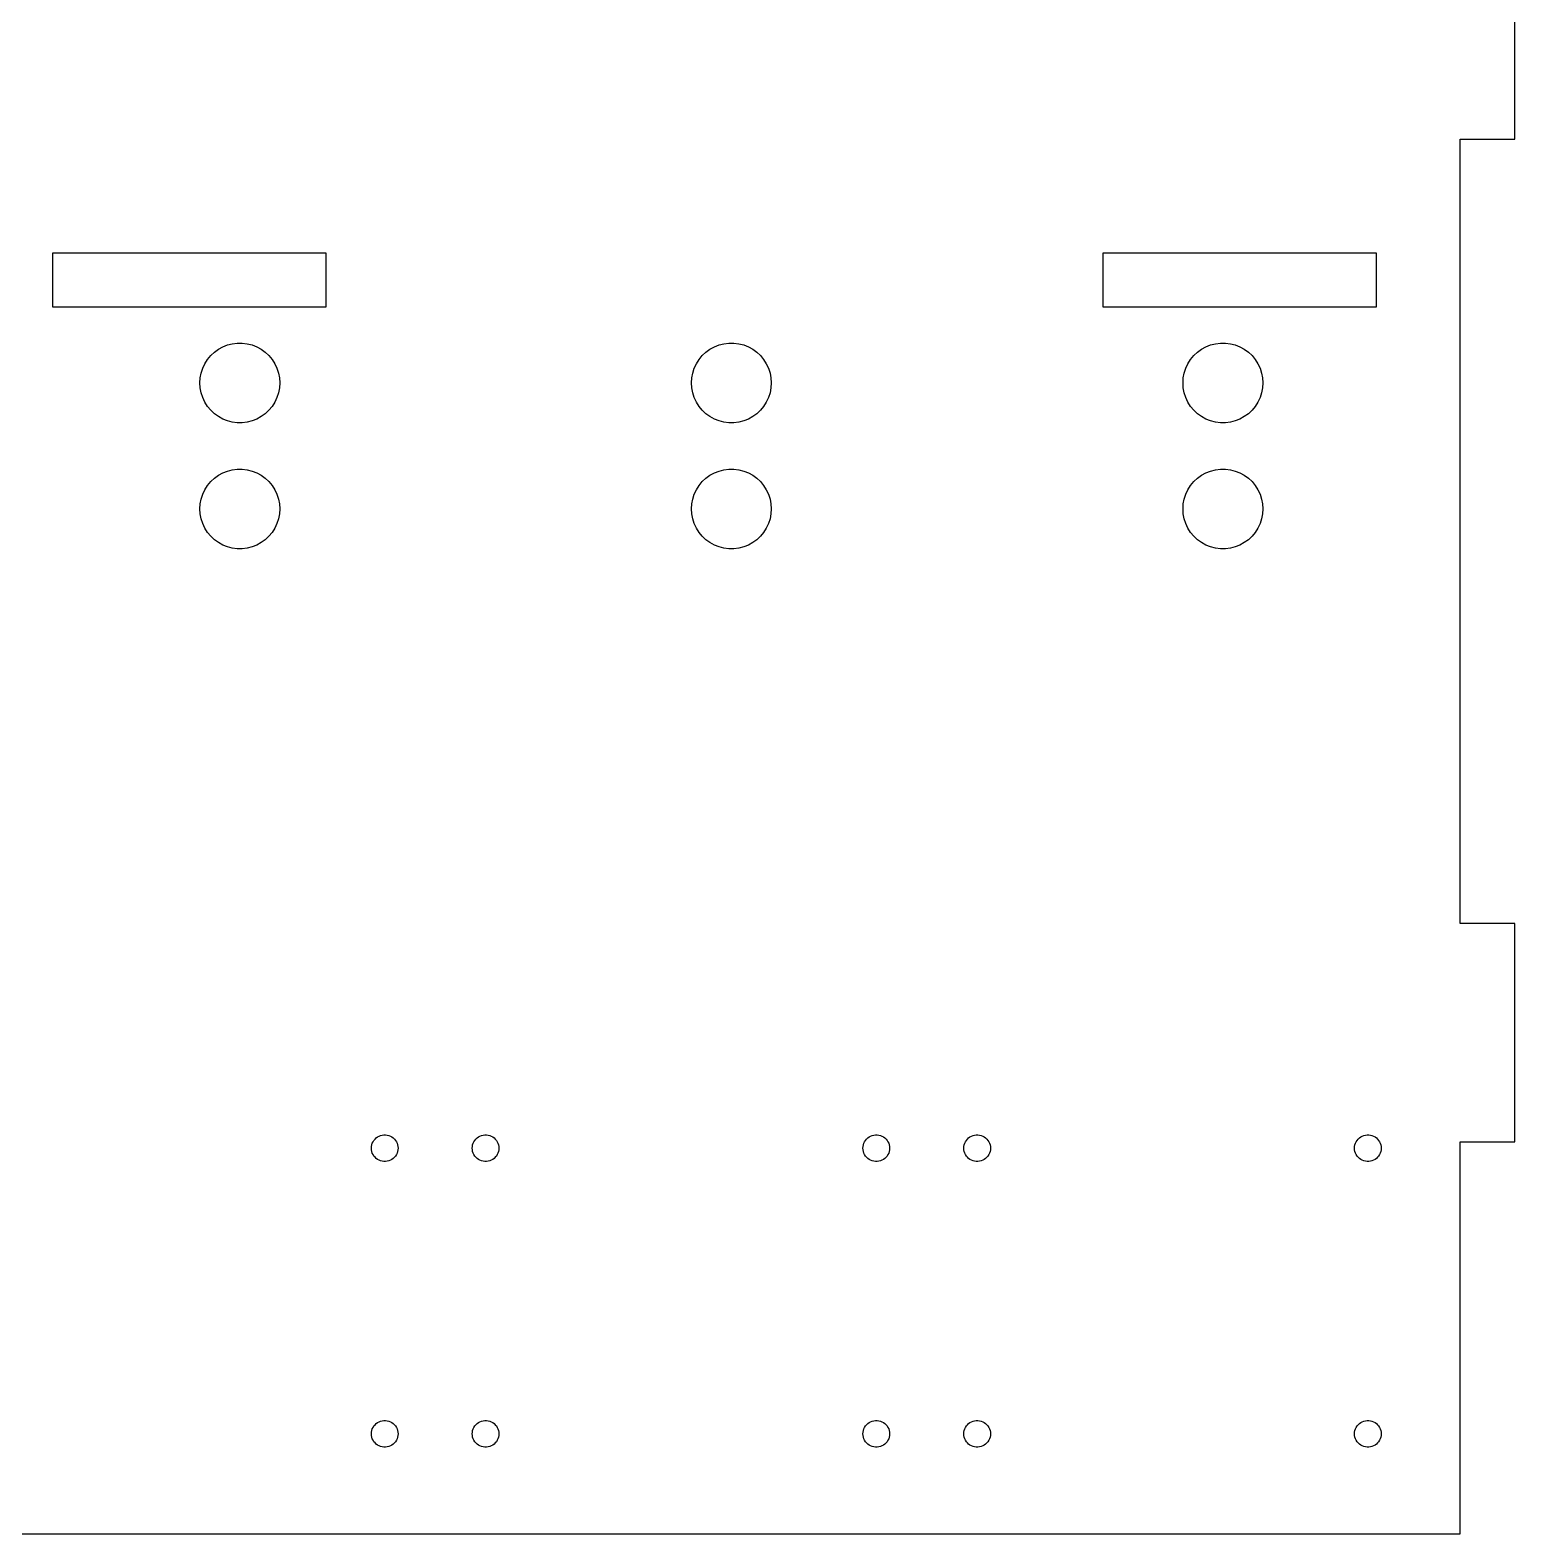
# Model space of a CAD drawing. Header units: metres. Extents: x -158 to 158, y -149 to 209.
# Drawn here: x -19 to 157.8, y -149.2 to 29.8 of the extents above; entities that cross this region are included whole.
import ezdxf

# ---------------------------------------------------------------- set-up
doc = ezdxf.new("R2010")
doc.units = ezdxf.units.M

msp = doc.modelspace()

# ---------------------------------------------------------------- linework, layer by layer
for p, q in [((157.75, 16.75), (157.75, 42.75)), ((151.25, -76.5833), (151.25, 16.75)), ((151.25, 16.75), (157.75, 16.75)), ((-16.25, -3.25), (-16.25, 3.25)), ((-16.25, 3.25), (16.25, 3.25)), ((16.25, 3.25), (16.25, -3.25)), ((108.75, -3.25), (108.75, 3.25)), ((108.75, 3.25), (141.25, 3.25)), ((141.25, 3.25), (141.25, -3.25)), ((16.25, -3.25), (-16.25, -3.25)), ((141.25, -3.25), (108.75, -3.25)), ((2.53738, -8.9984), (2.97223, -8.59006)), ((2.97223, -8.59006), (3.45482, -8.23944)), ((3.45482, -8.23944), (3.97754, -7.95206)), ((3.97754, -7.95206), (4.53217, -7.73247)), ((4.53217, -7.73247), (5.10992, -7.58412)), ((5.10992, -7.58412), (5.70174, -7.50937)), ((5.70174, -7.50937), (6.29825, -7.50937)), ((6.29825, -7.50937), (6.89006, -7.58412)), ((6.89006, -7.58412), (7.46782, -7.73247)), ((7.46782, -7.73247), (8.02245, -7.95206)), ((8.02245, -7.95206), (8.54517, -8.23944)), ((8.54517, -8.23944), (9.02776, -8.59006)), ((9.02776, -8.59006), (9.4626, -8.9984)), ((61.0374, -8.9984), (61.4722, -8.59006)), ((61.4722, -8.59006), (61.9548, -8.23944)), ((61.9548, -8.23944), (62.4775, -7.95206)), ((62.4775, -7.95206), (63.0322, -7.73247)), ((63.0322, -7.73247), (63.6099, -7.58412)), ((63.6099, -7.58412), (64.2017, -7.50937)), ((64.2017, -7.50937), (64.7982, -7.50937)), ((64.7982, -7.50937), (65.3901, -7.58412)), ((65.3901, -7.58412), (65.9678, -7.73247)), ((65.9678, -7.73247), (66.5224, -7.95206)), ((66.5224, -7.95206), (67.0452, -8.23944)), ((67.0452, -8.23944), (67.5278, -8.59006)), ((67.5278, -8.59006), (67.9626, -8.9984)), ((119.537, -8.9984), (119.972, -8.59006)), ((119.972, -8.59006), (120.455, -8.23944)), ((120.455, -8.23944), (120.978, -7.95206)), ((120.978, -7.95206), (121.532, -7.73247)), ((121.532, -7.73247), (122.11, -7.58412)), ((122.11, -7.58412), (122.702, -7.50937)), ((122.702, -7.50937), (123.298, -7.50937)), ((123.298, -7.50937), (123.89, -7.58412)), ((123.89, -7.58412), (124.468, -7.73247)), ((124.468, -7.73247), (125.022, -7.95206)), ((125.022, -7.95206), (125.545, -8.23944)), ((125.545, -8.23944), (126.028, -8.59006)), ((126.028, -8.59006), (126.463, -8.9984)), ((1.39922, -11.0687), (1.58356, -10.5014)), ((1.58356, -10.5014), (1.83754, -9.96167)), ((1.83754, -9.96167), (2.15717, -9.45801)), ((2.15717, -9.45801), (2.53738, -8.9984)), ((9.4626, -8.9984), (9.84282, -9.45801)), ((9.84282, -9.45801), (10.1624, -9.96167)), ((10.1624, -9.96167), (10.4164, -10.5014)), ((10.4164, -10.5014), (10.6008, -11.0687)), ((59.8992, -11.0687), (60.0836, -10.5014)), ((60.0836, -10.5014), (60.3375, -9.96167)), ((60.3375, -9.96167), (60.6572, -9.45801)), ((60.6572, -9.45801), (61.0374, -8.9984)), ((67.9626, -8.9984), (68.3428, -9.45801)), ((68.3428, -9.45801), (68.6625, -9.96167)), ((68.6625, -9.96167), (68.9164, -10.5014)), ((68.9164, -10.5014), (69.1008, -11.0687)), ((118.399, -11.0687), (118.584, -10.5014)), ((118.584, -10.5014), (118.838, -9.96167)), ((118.838, -9.96167), (119.157, -9.45801)), ((119.157, -9.45801), (119.537, -8.9984)), ((126.463, -8.9984), (126.843, -9.45801)), ((126.843, -9.45801), (127.162, -9.96167)), ((127.162, -9.96167), (127.416, -10.5014)), ((127.416, -10.5014), (127.601, -11.0687)), ((1.25, -12.25), (1.28745, -11.6547)), ((1.28745, -12.8453), (1.25, -12.25)), ((1.28745, -11.6547), (1.39922, -11.0687)), ((10.6008, -11.0687), (10.7125, -11.6547)), ((10.7125, -11.6547), (10.75, -12.25)), ((10.75, -12.25), (10.7125, -12.8453)), ((59.75, -12.25), (59.7874, -11.6547)), ((59.7874, -12.8453), (59.75, -12.25)), ((59.7874, -11.6547), (59.8992, -11.0687)), ((69.1008, -11.0687), (69.2125, -11.6547)), ((69.2125, -11.6547), (69.25, -12.25)), ((69.25, -12.25), (69.2125, -12.8453)), ((118.25, -12.25), (118.287, -11.6547)), ((118.287, -12.8453), (118.25, -12.25)), ((118.287, -11.6547), (118.399, -11.0687)), ((127.601, -11.0687), (127.713, -11.6547)), ((127.713, -11.6547), (127.75, -12.25)), ((127.75, -12.25), (127.713, -12.8453)), ((1.39922, -13.4313), (1.28745, -12.8453)), ((1.58356, -13.9986), (1.39922, -13.4313)), ((1.83754, -14.5383), (1.58356, -13.9986)), ((10.4164, -13.9986), (10.1624, -14.5383)), ((10.6008, -13.4313), (10.4164, -13.9986)), ((10.7125, -12.8453), (10.6008, -13.4313)), ((59.8992, -13.4313), (59.7874, -12.8453)), ((60.0836, -13.9986), (59.8992, -13.4313)), ((60.3375, -14.5383), (60.0836, -13.9986)), ((68.9164, -13.9986), (68.6625, -14.5383)), ((69.1008, -13.4313), (68.9164, -13.9986)), ((69.2125, -12.8453), (69.1008, -13.4313)), ((118.399, -13.4313), (118.287, -12.8453)), ((118.584, -13.9986), (118.399, -13.4313)), ((118.838, -14.5383), (118.584, -13.9986)), ((127.416, -13.9986), (127.162, -14.5383)), ((127.601, -13.4313), (127.416, -13.9986)), ((127.713, -12.8453), (127.601, -13.4313)), ((2.15717, -15.042), (1.83754, -14.5383)), ((2.53738, -15.5016), (2.15717, -15.042)), ((2.97223, -15.9099), (2.53738, -15.5016)), ((3.45482, -16.2605), (2.97223, -15.9099)), ((9.02776, -15.9099), (8.54517, -16.2605)), ((9.4626, -15.5016), (9.02776, -15.9099)), ((9.84282, -15.042), (9.4626, -15.5016)), ((10.1624, -14.5383), (9.84282, -15.042)), ((60.6572, -15.042), (60.3375, -14.5383)), ((61.0374, -15.5016), (60.6572, -15.042)), ((61.4722, -15.9099), (61.0374, -15.5016)), ((61.9548, -16.2605), (61.4722, -15.9099)), ((67.5278, -15.9099), (67.0452, -16.2605)), ((67.9626, -15.5016), (67.5278, -15.9099)), ((68.3428, -15.042), (67.9626, -15.5016)), ((68.6625, -14.5383), (68.3428, -15.042)), ((119.157, -15.042), (118.838, -14.5383)), ((119.537, -15.5016), (119.157, -15.042)), ((119.972, -15.9099), (119.537, -15.5016)), ((120.455, -16.2605), (119.972, -15.9099)), ((126.028, -15.9099), (125.545, -16.2605)), ((126.463, -15.5016), (126.028, -15.9099)), ((126.843, -15.042), (126.463, -15.5016)), ((127.162, -14.5383), (126.843, -15.042)), ((3.97754, -16.5479), (3.45482, -16.2605)), ((4.53217, -16.7675), (3.97754, -16.5479)), ((5.10992, -16.9159), (4.53217, -16.7675)), ((5.70174, -16.9906), (5.10992, -16.9159)), ((6.29825, -16.9906), (5.70174, -16.9906)), ((6.89006, -16.9159), (6.29825, -16.9906)), ((7.46782, -16.7675), (6.89006, -16.9159)), ((8.02245, -16.5479), (7.46782, -16.7675)), ((8.54517, -16.2605), (8.02245, -16.5479)), ((62.4775, -16.5479), (61.9548, -16.2605)), ((63.0322, -16.7675), (62.4775, -16.5479)), ((63.6099, -16.9159), (63.0322, -16.7675)), ((64.2017, -16.9906), (63.6099, -16.9159)), ((64.7982, -16.9906), (64.2017, -16.9906)), ((65.3901, -16.9159), (64.7982, -16.9906)), ((65.9678, -16.7675), (65.3901, -16.9159)), ((66.5224, -16.5479), (65.9678, -16.7675)), ((67.0452, -16.2605), (66.5224, -16.5479)), ((120.978, -16.5479), (120.455, -16.2605)), ((121.532, -16.7675), (120.978, -16.5479)), ((122.11, -16.9159), (121.532, -16.7675)), ((122.702, -16.9906), (122.11, -16.9159)), ((123.298, -16.9906), (122.702, -16.9906)), ((123.89, -16.9159), (123.298, -16.9906)), ((124.468, -16.7675), (123.89, -16.9159)), ((125.022, -16.5479), (124.468, -16.7675)), ((125.545, -16.2605), (125.022, -16.5479)), ((2.97223, -23.5901), (3.45482, -23.2394)), ((3.45482, -23.2394), (3.97754, -22.9521)), ((3.97754, -22.9521), (4.53217, -22.7325)), ((4.53217, -22.7325), (5.10992, -22.5841)), ((5.10992, -22.5841), (5.70174, -22.5094)), ((5.70174, -22.5094), (6.29825, -22.5094)), ((6.29825, -22.5094), (6.89006, -22.5841)), ((6.89006, -22.5841), (7.46782, -22.7325)), ((7.46782, -22.7325), (8.02245, -22.9521)), ((8.02245, -22.9521), (8.54517, -23.2394)), ((8.54517, -23.2394), (9.02776, -23.5901)), ((61.4722, -23.5901), (61.9548, -23.2394)), ((61.9548, -23.2394), (62.4775, -22.9521)), ((62.4775, -22.9521), (63.0322, -22.7325)), ((63.0322, -22.7325), (63.6099, -22.5841)), ((63.6099, -22.5841), (64.2017, -22.5094)), ((64.2017, -22.5094), (64.7982, -22.5094)), ((64.7982, -22.5094), (65.3901, -22.5841)), ((65.3901, -22.5841), (65.9678, -22.7325)), ((65.9678, -22.7325), (66.5224, -22.9521)), ((66.5224, -22.9521), (67.0452, -23.2394)), ((67.0452, -23.2394), (67.5278, -23.5901)), ((119.972, -23.5901), (120.455, -23.2394)), ((120.455, -23.2394), (120.978, -22.9521)), ((120.978, -22.9521), (121.532, -22.7325)), ((121.532, -22.7325), (122.11, -22.5841)), ((122.11, -22.5841), (122.702, -22.5094)), ((122.702, -22.5094), (123.298, -22.5094)), ((123.298, -22.5094), (123.89, -22.5841)), ((123.89, -22.5841), (124.468, -22.7325)), ((124.468, -22.7325), (125.022, -22.9521)), ((125.022, -22.9521), (125.545, -23.2394)), ((125.545, -23.2394), (126.028, -23.5901)), ((1.58356, -25.5014), (1.83754, -24.9617)), ((1.83754, -24.9617), (2.15717, -24.458)), ((2.15717, -24.458), (2.53738, -23.9984)), ((2.53738, -23.9984), (2.97223, -23.5901)), ((9.02776, -23.5901), (9.4626, -23.9984)), ((9.4626, -23.9984), (9.84282, -24.458)), ((9.84282, -24.458), (10.1624, -24.9617)), ((10.1624, -24.9617), (10.4164, -25.5014)), ((60.0836, -25.5014), (60.3375, -24.9617)), ((60.3375, -24.9617), (60.6572, -24.458)), ((60.6572, -24.458), (61.0374, -23.9984)), ((61.0374, -23.9984), (61.4722, -23.5901)), ((67.5278, -23.5901), (67.9626, -23.9984)), ((67.9626, -23.9984), (68.3428, -24.458)), ((68.3428, -24.458), (68.6625, -24.9617)), ((68.6625, -24.9617), (68.9164, -25.5014)), ((118.584, -25.5014), (118.838, -24.9617)), ((118.838, -24.9617), (119.157, -24.458)), ((119.157, -24.458), (119.537, -23.9984)), ((119.537, -23.9984), (119.972, -23.5901)), ((126.028, -23.5901), (126.463, -23.9984)), ((126.463, -23.9984), (126.843, -24.458)), ((126.843, -24.458), (127.162, -24.9617)), ((127.162, -24.9617), (127.416, -25.5014)), ((1.25, -27.25), (1.28745, -26.6547)), ((1.28745, -26.6547), (1.39922, -26.0687)), ((1.39922, -26.0687), (1.58356, -25.5014)), ((10.4164, -25.5014), (10.6008, -26.0687)), ((10.6008, -26.0687), (10.7125, -26.6547)), ((10.7125, -26.6547), (10.75, -27.25)), ((59.75, -27.25), (59.7874, -26.6547)), ((59.7874, -26.6547), (59.8992, -26.0687)), ((59.8992, -26.0687), (60.0836, -25.5014)), ((68.9164, -25.5014), (69.1008, -26.0687)), ((69.1008, -26.0687), (69.2125, -26.6547)), ((69.2125, -26.6547), (69.25, -27.25)), ((118.25, -27.25), (118.287, -26.6547)), ((118.287, -26.6547), (118.399, -26.0687)), ((118.399, -26.0687), (118.584, -25.5014)), ((127.416, -25.5014), (127.601, -26.0687)), ((127.601, -26.0687), (127.713, -26.6547)), ((127.713, -26.6547), (127.75, -27.25)), ((1.28745, -27.8453), (1.25, -27.25)), ((1.39922, -28.4313), (1.28745, -27.8453)), ((1.58356, -28.9986), (1.39922, -28.4313)), ((10.6008, -28.4313), (10.4164, -28.9986)), ((10.7125, -27.8453), (10.6008, -28.4313)), ((10.75, -27.25), (10.7125, -27.8453)), ((59.7874, -27.8453), (59.75, -27.25)), ((59.8992, -28.4313), (59.7874, -27.8453)), ((60.0836, -28.9986), (59.8992, -28.4313)), ((69.1008, -28.4313), (68.9164, -28.9986)), ((69.2125, -27.8453), (69.1008, -28.4313)), ((69.25, -27.25), (69.2125, -27.8453)), ((118.287, -27.8453), (118.25, -27.25)), ((118.399, -28.4313), (118.287, -27.8453)), ((118.584, -28.9986), (118.399, -28.4313)), ((127.601, -28.4313), (127.416, -28.9986)), ((127.713, -27.8453), (127.601, -28.4313)), ((127.75, -27.25), (127.713, -27.8453)), ((1.83754, -29.5383), (1.58356, -28.9986)), ((2.15717, -30.042), (1.83754, -29.5383)), ((2.53738, -30.5016), (2.15717, -30.042)), ((9.84282, -30.042), (9.4626, -30.5016)), ((10.1624, -29.5383), (9.84282, -30.042)), ((10.4164, -28.9986), (10.1624, -29.5383)), ((60.3375, -29.5383), (60.0836, -28.9986)), ((60.6572, -30.042), (60.3375, -29.5383)), ((61.0374, -30.5016), (60.6572, -30.042)), ((68.3428, -30.042), (67.9626, -30.5016)), ((68.6625, -29.5383), (68.3428, -30.042)), ((68.9164, -28.9986), (68.6625, -29.5383)), ((118.838, -29.5383), (118.584, -28.9986)), ((119.157, -30.042), (118.838, -29.5383)), ((119.537, -30.5016), (119.157, -30.042)), ((126.843, -30.042), (126.463, -30.5016)), ((127.162, -29.5383), (126.843, -30.042)), ((127.416, -28.9986), (127.162, -29.5383)), ((2.97223, -30.9099), (2.53738, -30.5016)), ((3.45482, -31.2605), (2.97223, -30.9099)), ((3.97754, -31.5479), (3.45482, -31.2605)), ((4.53217, -31.7675), (3.97754, -31.5479)), ((5.10992, -31.9159), (4.53217, -31.7675)), ((5.70174, -31.9906), (5.10992, -31.9159)), ((6.29825, -31.9906), (5.70174, -31.9906)), ((6.89006, -31.9159), (6.29825, -31.9906)), ((7.46782, -31.7675), (6.89006, -31.9159)), ((8.02245, -31.5479), (7.46782, -31.7675)), ((8.54517, -31.2605), (8.02245, -31.5479)), ((9.02776, -30.9099), (8.54517, -31.2605)), ((9.4626, -30.5016), (9.02776, -30.9099)), ((61.4722, -30.9099), (61.0374, -30.5016)), ((61.9548, -31.2605), (61.4722, -30.9099)), ((62.4775, -31.5479), (61.9548, -31.2605)), ((63.0322, -31.7675), (62.4775, -31.5479)), ((63.6099, -31.9159), (63.0322, -31.7675)), ((64.2017, -31.9906), (63.6099, -31.9159)), ((64.7982, -31.9906), (64.2017, -31.9906)), ((65.3901, -31.9159), (64.7982, -31.9906)), ((65.9678, -31.7675), (65.3901, -31.9159)), ((66.5224, -31.5479), (65.9678, -31.7675)), ((67.0452, -31.2605), (66.5224, -31.5479)), ((67.5278, -30.9099), (67.0452, -31.2605)), ((67.9626, -30.5016), (67.5278, -30.9099)), ((119.972, -30.9099), (119.537, -30.5016)), ((120.455, -31.2605), (119.972, -30.9099)), ((120.978, -31.5479), (120.455, -31.2605)), ((121.532, -31.7675), (120.978, -31.5479)), ((122.11, -31.9159), (121.532, -31.7675)), ((122.702, -31.9906), (122.11, -31.9159)), ((123.298, -31.9906), (122.702, -31.9906)), ((123.89, -31.9159), (123.298, -31.9906)), ((124.468, -31.7675), (123.89, -31.9159)), ((125.022, -31.5479), (124.468, -31.7675)), ((125.545, -31.2605), (125.022, -31.5479)), ((126.028, -30.9099), (125.545, -31.2605)), ((126.463, -30.5016), (126.028, -30.9099)), ((157.75, -76.5833), (151.25, -76.5833)), ((157.75, -102.583), (157.75, -76.5833)), ((22.2381, -102.114), (22.3994, -101.997)), ((22.3994, -101.997), (22.5741, -101.901)), ((22.5741, -101.901), (22.7594, -101.828)), ((22.7594, -101.828), (22.9525, -101.778)), ((22.9525, -101.778), (23.1503, -101.753)), ((23.1503, -101.753), (23.3497, -101.753)), ((23.3497, -101.753), (23.5475, -101.778)), ((23.5475, -101.778), (23.7406, -101.828)), ((23.7406, -101.828), (23.9259, -101.901)), ((23.9259, -101.901), (24.1006, -101.997)), ((24.1006, -101.997), (24.2619, -102.114)), ((34.2381, -102.114), (34.3994, -101.997)), ((34.3994, -101.997), (34.5741, -101.901)), ((34.5741, -101.901), (34.7594, -101.828)), ((34.7594, -101.828), (34.9525, -101.778)), ((34.9525, -101.778), (35.1503, -101.753)), ((35.1503, -101.753), (35.3497, -101.753)), ((35.3497, -101.753), (35.5475, -101.778)), ((35.5475, -101.778), (35.7406, -101.828)), ((35.7406, -101.828), (35.9259, -101.901)), ((35.9259, -101.901), (36.1006, -101.997)), ((36.1006, -101.997), (36.2619, -102.114)), ((80.7381, -102.114), (80.8994, -101.997)), ((80.8994, -101.997), (81.0741, -101.901)), ((81.0741, -101.901), (81.2594, -101.828)), ((81.2594, -101.828), (81.4525, -101.778)), ((81.4525, -101.778), (81.6503, -101.753)), ((81.6503, -101.753), (81.8497, -101.753)), ((81.8497, -101.753), (82.0475, -101.778)), ((82.0475, -101.778), (82.2406, -101.828)), ((82.2406, -101.828), (82.4259, -101.901)), ((82.4259, -101.901), (82.6006, -101.997)), ((82.6006, -101.997), (82.7619, -102.114)), ((92.7381, -102.114), (92.8994, -101.997)), ((92.8994, -101.997), (93.0741, -101.901)), ((93.0741, -101.901), (93.2594, -101.828)), ((93.2594, -101.828), (93.4525, -101.778)), ((93.4525, -101.778), (93.6503, -101.753)), ((93.6503, -101.753), (93.8497, -101.753)), ((93.8497, -101.753), (94.0475, -101.778)), ((94.0475, -101.778), (94.2406, -101.828)), ((94.2406, -101.828), (94.4259, -101.901)), ((94.4259, -101.901), (94.6006, -101.997)), ((94.6006, -101.997), (94.7619, -102.114)), ((139.238, -102.114), (139.399, -101.997)), ((139.399, -101.997), (139.574, -101.901)), ((139.574, -101.901), (139.759, -101.828)), ((139.759, -101.828), (139.953, -101.778)), ((139.953, -101.778), (140.15, -101.753)), ((140.15, -101.753), (140.35, -101.753)), ((140.35, -101.753), (140.547, -101.778)), ((140.547, -101.778), (140.741, -101.828)), ((140.741, -101.828), (140.926, -101.901)), ((140.926, -101.901), (141.101, -101.997)), ((141.101, -101.997), (141.262, -102.114)), ((21.6625, -103.337), (21.675, -103.139)), ((21.675, -103.536), (21.6625, -103.337)), ((21.675, -103.139), (21.7124, -102.943)), ((21.7124, -103.732), (21.675, -103.536)), ((21.7124, -102.943), (21.774, -102.753)), ((21.774, -103.922), (21.7124, -103.732)), ((21.774, -102.753), (21.8589, -102.573)), ((21.8589, -102.573), (21.9657, -102.404)), ((21.9657, -102.404), (22.0928, -102.251)), ((22.0928, -102.251), (22.2381, -102.114)), ((24.2619, -102.114), (24.4072, -102.251)), ((24.4072, -102.251), (24.5343, -102.404)), ((24.5343, -102.404), (24.6411, -102.573)), ((24.6411, -102.573), (24.726, -102.753)), ((24.726, -102.753), (24.7876, -102.943)), ((24.7876, -103.732), (24.726, -103.922)), ((24.7876, -102.943), (24.825, -103.139)), ((24.825, -103.536), (24.7876, -103.732)), ((24.825, -103.139), (24.8375, -103.337)), ((24.8375, -103.337), (24.825, -103.536)), ((33.6625, -103.337), (33.675, -103.139)), ((33.675, -103.536), (33.6625, -103.337)), ((33.675, -103.139), (33.7124, -102.943)), ((33.7124, -103.732), (33.675, -103.536)), ((33.7124, -102.943), (33.774, -102.753)), ((33.774, -103.922), (33.7124, -103.732)), ((33.774, -102.753), (33.8589, -102.573)), ((33.8589, -102.573), (33.9657, -102.404)), ((33.9657, -102.404), (34.0928, -102.251)), ((34.0928, -102.251), (34.2381, -102.114)), ((36.2619, -102.114), (36.4072, -102.251)), ((36.4072, -102.251), (36.5343, -102.404)), ((36.5343, -102.404), (36.6411, -102.573)), ((36.6411, -102.573), (36.726, -102.753)), ((36.726, -102.753), (36.7876, -102.943)), ((36.7876, -103.732), (36.726, -103.922)), ((36.7876, -102.943), (36.825, -103.139)), ((36.825, -103.536), (36.7876, -103.732)), ((36.825, -103.139), (36.8375, -103.337)), ((36.8375, -103.337), (36.825, -103.536)), ((80.1625, -103.337), (80.175, -103.139)), ((80.175, -103.536), (80.1625, -103.337)), ((80.175, -103.139), (80.2124, -102.943)), ((80.2124, -103.732), (80.175, -103.536)), ((80.2124, -102.943), (80.274, -102.753)), ((80.274, -103.922), (80.2124, -103.732)), ((80.274, -102.753), (80.3589, -102.573)), ((80.3589, -102.573), (80.4657, -102.404)), ((80.4657, -102.404), (80.5928, -102.251)), ((80.5928, -102.251), (80.7381, -102.114)), ((82.7619, -102.114), (82.9072, -102.251)), ((82.9072, -102.251), (83.0343, -102.404)), ((83.0343, -102.404), (83.1411, -102.573)), ((83.1411, -102.573), (83.226, -102.753)), ((83.226, -102.753), (83.2876, -102.943)), ((83.2876, -103.732), (83.226, -103.922)), ((83.2876, -102.943), (83.325, -103.139)), ((83.325, -103.536), (83.2876, -103.732)), ((83.325, -103.139), (83.3375, -103.337)), ((83.3375, -103.337), (83.325, -103.536)), ((92.1625, -103.337), (92.175, -103.139)), ((92.175, -103.536), (92.1625, -103.337)), ((92.175, -103.139), (92.2124, -102.943)), ((92.2124, -103.732), (92.175, -103.536)), ((92.2124, -102.943), (92.274, -102.753)), ((92.274, -103.922), (92.2124, -103.732)), ((92.274, -102.753), (92.3589, -102.573)), ((92.3589, -102.573), (92.4657, -102.404)), ((92.4657, -102.404), (92.5928, -102.251)), ((92.5928, -102.251), (92.7381, -102.114)), ((94.7619, -102.114), (94.9072, -102.251)), ((94.9072, -102.251), (95.0343, -102.404)), ((95.0343, -102.404), (95.1411, -102.573)), ((95.1411, -102.573), (95.226, -102.753)), ((95.226, -102.753), (95.2876, -102.943)), ((95.2876, -103.732), (95.226, -103.922)), ((95.2876, -102.943), (95.325, -103.139)), ((95.325, -103.536), (95.2876, -103.732)), ((95.325, -103.139), (95.3375, -103.337)), ((95.3375, -103.337), (95.325, -103.536)), ((138.663, -103.337), (138.675, -103.139)), ((138.675, -103.536), (138.663, -103.337)), ((138.675, -103.139), (138.712, -102.943)), ((138.712, -103.732), (138.675, -103.536)), ((138.712, -102.943), (138.774, -102.753)), ((138.774, -103.922), (138.712, -103.732)), ((138.774, -102.753), (138.859, -102.573)), ((138.859, -102.573), (138.966, -102.404)), ((138.966, -102.404), (139.093, -102.251)), ((139.093, -102.251), (139.238, -102.114)), ((141.262, -102.114), (141.407, -102.251)), ((141.407, -102.251), (141.534, -102.404)), ((141.534, -102.404), (141.641, -102.573)), ((141.641, -102.573), (141.726, -102.753)), ((141.726, -102.753), (141.788, -102.943)), ((141.788, -103.732), (141.726, -103.922)), ((141.788, -102.943), (141.825, -103.139)), ((141.825, -103.536), (141.788, -103.732)), ((141.825, -103.139), (141.837, -103.337)), ((141.837, -103.337), (141.825, -103.536)), ((151.25, -102.583), (157.75, -102.583)), ((151.25, -149.25), (151.25, -102.583)), ((21.8589, -104.102), (21.774, -103.922)), ((21.9657, -104.271), (21.8589, -104.102)), ((22.0928, -104.424), (21.9657, -104.271)), ((22.2381, -104.561), (22.0928, -104.424)), ((22.3994, -104.678), (22.2381, -104.561)), ((22.5741, -104.774), (22.3994, -104.678)), ((22.7594, -104.847), (22.5741, -104.774)), ((22.9525, -104.897), (22.7594, -104.847)), ((23.1503, -104.922), (22.9525, -104.897)), ((23.3497, -104.922), (23.1503, -104.922)), ((23.5475, -104.897), (23.3497, -104.922)), ((23.7406, -104.847), (23.5475, -104.897)), ((23.9259, -104.774), (23.7406, -104.847)), ((24.1006, -104.678), (23.9259, -104.774)), ((24.2619, -104.561), (24.1006, -104.678)), ((24.4072, -104.424), (24.2619, -104.561)), ((24.5343, -104.271), (24.4072, -104.424)), ((24.6411, -104.102), (24.5343, -104.271)), ((24.726, -103.922), (24.6411, -104.102)), ((33.8589, -104.102), (33.774, -103.922)), ((33.9657, -104.271), (33.8589, -104.102)), ((34.0928, -104.424), (33.9657, -104.271)), ((34.2381, -104.561), (34.0928, -104.424)), ((34.3994, -104.678), (34.2381, -104.561)), ((34.5741, -104.774), (34.3994, -104.678)), ((34.7594, -104.847), (34.5741, -104.774)), ((34.9525, -104.897), (34.7594, -104.847)), ((35.1503, -104.922), (34.9525, -104.897)), ((35.3497, -104.922), (35.1503, -104.922)), ((35.5475, -104.897), (35.3497, -104.922)), ((35.7406, -104.847), (35.5475, -104.897)), ((35.9259, -104.774), (35.7406, -104.847)), ((36.1006, -104.678), (35.9259, -104.774)), ((36.2619, -104.561), (36.1006, -104.678)), ((36.4072, -104.424), (36.2619, -104.561)), ((36.5343, -104.271), (36.4072, -104.424)), ((36.6411, -104.102), (36.5343, -104.271)), ((36.726, -103.922), (36.6411, -104.102)), ((80.3589, -104.102), (80.274, -103.922)), ((80.4657, -104.271), (80.3589, -104.102)), ((80.5928, -104.424), (80.4657, -104.271)), ((80.7381, -104.561), (80.5928, -104.424)), ((80.8994, -104.678), (80.7381, -104.561)), ((81.0741, -104.774), (80.8994, -104.678)), ((81.2594, -104.847), (81.0741, -104.774)), ((81.4525, -104.897), (81.2594, -104.847)), ((81.6503, -104.922), (81.4525, -104.897)), ((81.8497, -104.922), (81.6503, -104.922)), ((82.0475, -104.897), (81.8497, -104.922)), ((82.2406, -104.847), (82.0475, -104.897)), ((82.4259, -104.774), (82.2406, -104.847)), ((82.6006, -104.678), (82.4259, -104.774)), ((82.7619, -104.561), (82.6006, -104.678)), ((82.9072, -104.424), (82.7619, -104.561)), ((83.0343, -104.271), (82.9072, -104.424)), ((83.1411, -104.102), (83.0343, -104.271)), ((83.226, -103.922), (83.1411, -104.102)), ((92.3589, -104.102), (92.274, -103.922)), ((92.4657, -104.271), (92.3589, -104.102)), ((92.5928, -104.424), (92.4657, -104.271)), ((92.7381, -104.561), (92.5928, -104.424)), ((92.8994, -104.678), (92.7381, -104.561)), ((93.0741, -104.774), (92.8994, -104.678)), ((93.2594, -104.847), (93.0741, -104.774)), ((93.4525, -104.897), (93.2594, -104.847)), ((93.6503, -104.922), (93.4525, -104.897)), ((93.8497, -104.922), (93.6503, -104.922)), ((94.0475, -104.897), (93.8497, -104.922)), ((94.2406, -104.847), (94.0475, -104.897)), ((94.4259, -104.774), (94.2406, -104.847)), ((94.6006, -104.678), (94.4259, -104.774)), ((94.7619, -104.561), (94.6006, -104.678)), ((94.9072, -104.424), (94.7619, -104.561)), ((95.0343, -104.271), (94.9072, -104.424)), ((95.1411, -104.102), (95.0343, -104.271)), ((95.226, -103.922), (95.1411, -104.102)), ((138.859, -104.102), (138.774, -103.922)), ((138.966, -104.271), (138.859, -104.102)), ((139.093, -104.424), (138.966, -104.271)), ((139.238, -104.561), (139.093, -104.424)), ((139.399, -104.678), (139.238, -104.561)), ((139.574, -104.774), (139.399, -104.678)), ((139.759, -104.847), (139.574, -104.774)), ((139.953, -104.897), (139.759, -104.847)), ((140.15, -104.922), (139.953, -104.897)), ((140.35, -104.922), (140.15, -104.922)), ((140.547, -104.897), (140.35, -104.922)), ((140.741, -104.847), (140.547, -104.897)), ((140.926, -104.774), (140.741, -104.847)), ((141.101, -104.678), (140.926, -104.774)), ((141.262, -104.561), (141.101, -104.678)), ((141.407, -104.424), (141.262, -104.561)), ((141.534, -104.271), (141.407, -104.424)), ((141.641, -104.102), (141.534, -104.271)), ((141.726, -103.922), (141.641, -104.102)), ((22.2381, -136.114), (22.3994, -135.997)), ((22.3994, -135.997), (22.5741, -135.901)), ((22.5741, -135.901), (22.7594, -135.828)), ((22.7594, -135.828), (22.9525, -135.778)), ((22.9525, -135.778), (23.1503, -135.753)), ((23.1503, -135.753), (23.3497, -135.753)), ((23.3497, -135.753), (23.5475, -135.778)), ((23.5475, -135.778), (23.7406, -135.828)), ((23.7406, -135.828), (23.9259, -135.901)), ((23.9259, -135.901), (24.1006, -135.997)), ((24.1006, -135.997), (24.2619, -136.114)), ((34.2381, -136.114), (34.3994, -135.997)), ((34.3994, -135.997), (34.5741, -135.901)), ((34.5741, -135.901), (34.7594, -135.828)), ((34.7594, -135.828), (34.9525, -135.778)), ((34.9525, -135.778), (35.1503, -135.753)), ((35.1503, -135.753), (35.3497, -135.753)), ((35.3497, -135.753), (35.5475, -135.778)), ((35.5475, -135.778), (35.7406, -135.828)), ((35.7406, -135.828), (35.9259, -135.901)), ((35.9259, -135.901), (36.1006, -135.997)), ((36.1006, -135.997), (36.2619, -136.114)), ((80.7381, -136.114), (80.8994, -135.997)), ((80.8994, -135.997), (81.0741, -135.901)), ((81.0741, -135.901), (81.2594, -135.828)), ((81.2594, -135.828), (81.4525, -135.778)), ((81.4525, -135.778), (81.6503, -135.753)), ((81.6503, -135.753), (81.8497, -135.753)), ((81.8497, -135.753), (82.0475, -135.778)), ((82.0475, -135.778), (82.2406, -135.828)), ((82.2406, -135.828), (82.4259, -135.901)), ((82.4259, -135.901), (82.6006, -135.997)), ((82.6006, -135.997), (82.7619, -136.114)), ((92.7381, -136.114), (92.8994, -135.997)), ((92.8994, -135.997), (93.0741, -135.901)), ((93.0741, -135.901), (93.2594, -135.828)), ((93.2594, -135.828), (93.4525, -135.778)), ((93.4525, -135.778), (93.6503, -135.753)), ((93.6503, -135.753), (93.8497, -135.753)), ((93.8497, -135.753), (94.0475, -135.778)), ((94.0475, -135.778), (94.2406, -135.828)), ((94.2406, -135.828), (94.4259, -135.901)), ((94.4259, -135.901), (94.6006, -135.997)), ((94.6006, -135.997), (94.7619, -136.114)), ((139.238, -136.114), (139.399, -135.997)), ((139.399, -135.997), (139.574, -135.901)), ((139.574, -135.901), (139.759, -135.828)), ((139.759, -135.828), (139.953, -135.778)), ((139.953, -135.778), (140.15, -135.753)), ((140.15, -135.753), (140.35, -135.753)), ((140.35, -135.753), (140.547, -135.778)), ((140.547, -135.778), (140.741, -135.828)), ((140.741, -135.828), (140.926, -135.901)), ((140.926, -135.901), (141.101, -135.997)), ((141.101, -135.997), (141.262, -136.114)), ((21.6625, -137.337), (21.675, -137.139)), ((21.675, -137.536), (21.6625, -137.337)), ((21.675, -137.139), (21.7124, -136.943)), ((21.7124, -137.732), (21.675, -137.536)), ((21.7124, -136.943), (21.774, -136.753)), ((21.774, -137.922), (21.7124, -137.732)), ((21.774, -136.753), (21.8589, -136.573)), ((21.8589, -136.573), (21.9657, -136.404)), ((21.9657, -136.404), (22.0928, -136.251)), ((22.0928, -136.251), (22.2381, -136.114)), ((24.2619, -136.114), (24.4072, -136.251)), ((24.4072, -136.251), (24.5343, -136.404)), ((24.5343, -136.404), (24.6411, -136.573)), ((24.6411, -136.573), (24.726, -136.753)), ((24.726, -136.753), (24.7876, -136.943)), ((24.7876, -137.732), (24.726, -137.922)), ((24.7876, -136.943), (24.825, -137.139)), ((24.825, -137.536), (24.7876, -137.732)), ((24.825, -137.139), (24.8375, -137.337)), ((24.8375, -137.337), (24.825, -137.536)), ((33.6625, -137.337), (33.675, -137.139)), ((33.675, -137.536), (33.6625, -137.337)), ((33.675, -137.139), (33.7124, -136.943)), ((33.7124, -137.732), (33.675, -137.536)), ((33.7124, -136.943), (33.774, -136.753)), ((33.774, -137.922), (33.7124, -137.732)), ((33.774, -136.753), (33.8589, -136.573)), ((33.8589, -136.573), (33.9657, -136.404)), ((33.9657, -136.404), (34.0928, -136.251)), ((34.0928, -136.251), (34.2381, -136.114)), ((36.2619, -136.114), (36.4072, -136.251)), ((36.4072, -136.251), (36.5343, -136.404)), ((36.5343, -136.404), (36.6411, -136.573)), ((36.6411, -136.573), (36.726, -136.753)), ((36.726, -136.753), (36.7876, -136.943)), ((36.7876, -137.732), (36.726, -137.922)), ((36.7876, -136.943), (36.825, -137.139)), ((36.825, -137.536), (36.7876, -137.732)), ((36.825, -137.139), (36.8375, -137.337)), ((36.8375, -137.337), (36.825, -137.536)), ((80.1625, -137.337), (80.175, -137.139)), ((80.175, -137.536), (80.1625, -137.337)), ((80.175, -137.139), (80.2124, -136.943)), ((80.2124, -137.732), (80.175, -137.536)), ((80.2124, -136.943), (80.274, -136.753)), ((80.274, -137.922), (80.2124, -137.732)), ((80.274, -136.753), (80.3589, -136.573)), ((80.3589, -136.573), (80.4657, -136.404)), ((80.4657, -136.404), (80.5928, -136.251)), ((80.5928, -136.251), (80.7381, -136.114)), ((82.7619, -136.114), (82.9072, -136.251)), ((82.9072, -136.251), (83.0343, -136.404)), ((83.0343, -136.404), (83.1411, -136.573)), ((83.1411, -136.573), (83.226, -136.753)), ((83.226, -136.753), (83.2876, -136.943)), ((83.2876, -137.732), (83.226, -137.922)), ((83.2876, -136.943), (83.325, -137.139)), ((83.325, -137.536), (83.2876, -137.732)), ((83.325, -137.139), (83.3375, -137.337)), ((83.3375, -137.337), (83.325, -137.536)), ((92.1625, -137.337), (92.175, -137.139)), ((92.175, -137.536), (92.1625, -137.337)), ((92.175, -137.139), (92.2124, -136.943)), ((92.2124, -137.732), (92.175, -137.536)), ((92.2124, -136.943), (92.274, -136.753)), ((92.274, -137.922), (92.2124, -137.732)), ((92.274, -136.753), (92.3589, -136.573)), ((92.3589, -136.573), (92.4657, -136.404)), ((92.4657, -136.404), (92.5928, -136.251)), ((92.5928, -136.251), (92.7381, -136.114)), ((94.7619, -136.114), (94.9072, -136.251)), ((94.9072, -136.251), (95.0343, -136.404)), ((95.0343, -136.404), (95.1411, -136.573)), ((95.1411, -136.573), (95.226, -136.753)), ((95.226, -136.753), (95.2876, -136.943)), ((95.2876, -137.732), (95.226, -137.922)), ((95.2876, -136.943), (95.325, -137.139)), ((95.325, -137.536), (95.2876, -137.732)), ((95.325, -137.139), (95.3375, -137.337)), ((95.3375, -137.337), (95.325, -137.536)), ((138.663, -137.337), (138.675, -137.139)), ((138.675, -137.536), (138.663, -137.337)), ((138.675, -137.139), (138.712, -136.943)), ((138.712, -137.732), (138.675, -137.536)), ((138.712, -136.943), (138.774, -136.753)), ((138.774, -137.922), (138.712, -137.732)), ((138.774, -136.753), (138.859, -136.573)), ((138.859, -136.573), (138.966, -136.404)), ((138.966, -136.404), (139.093, -136.251)), ((139.093, -136.251), (139.238, -136.114)), ((141.262, -136.114), (141.407, -136.251)), ((141.407, -136.251), (141.534, -136.404)), ((141.534, -136.404), (141.641, -136.573)), ((141.641, -136.573), (141.726, -136.753)), ((141.726, -136.753), (141.788, -136.943)), ((141.788, -137.732), (141.726, -137.922)), ((141.788, -136.943), (141.825, -137.139)), ((141.825, -137.536), (141.788, -137.732)), ((141.825, -137.139), (141.837, -137.337)), ((141.837, -137.337), (141.825, -137.536)), ((21.8589, -138.102), (21.774, -137.922)), ((21.9657, -138.271), (21.8589, -138.102)), ((22.0928, -138.424), (21.9657, -138.271)), ((22.2381, -138.561), (22.0928, -138.424)), ((22.3994, -138.678), (22.2381, -138.561)), ((22.5741, -138.774), (22.3994, -138.678)), ((22.7594, -138.847), (22.5741, -138.774)), ((22.9525, -138.897), (22.7594, -138.847)), ((23.1503, -138.922), (22.9525, -138.897)), ((23.3497, -138.922), (23.1503, -138.922)), ((23.5475, -138.897), (23.3497, -138.922)), ((23.7406, -138.847), (23.5475, -138.897)), ((23.9259, -138.774), (23.7406, -138.847)), ((24.1006, -138.678), (23.9259, -138.774)), ((24.2619, -138.561), (24.1006, -138.678)), ((24.4072, -138.424), (24.2619, -138.561)), ((24.5343, -138.271), (24.4072, -138.424)), ((24.6411, -138.102), (24.5343, -138.271)), ((24.726, -137.922), (24.6411, -138.102)), ((33.8589, -138.102), (33.774, -137.922)), ((33.9657, -138.271), (33.8589, -138.102)), ((34.0928, -138.424), (33.9657, -138.271)), ((34.2381, -138.561), (34.0928, -138.424)), ((34.3994, -138.678), (34.2381, -138.561)), ((34.5741, -138.774), (34.3994, -138.678)), ((34.7594, -138.847), (34.5741, -138.774)), ((34.9525, -138.897), (34.7594, -138.847)), ((35.1503, -138.922), (34.9525, -138.897)), ((35.3497, -138.922), (35.1503, -138.922)), ((35.5475, -138.897), (35.3497, -138.922)), ((35.7406, -138.847), (35.5475, -138.897)), ((35.9259, -138.774), (35.7406, -138.847)), ((36.1006, -138.678), (35.9259, -138.774)), ((36.2619, -138.561), (36.1006, -138.678)), ((36.4072, -138.424), (36.2619, -138.561)), ((36.5343, -138.271), (36.4072, -138.424)), ((36.6411, -138.102), (36.5343, -138.271)), ((36.726, -137.922), (36.6411, -138.102)), ((80.3589, -138.102), (80.274, -137.922)), ((80.4657, -138.271), (80.3589, -138.102)), ((80.5928, -138.424), (80.4657, -138.271)), ((80.7381, -138.561), (80.5928, -138.424)), ((80.8994, -138.678), (80.7381, -138.561)), ((81.0741, -138.774), (80.8994, -138.678)), ((81.2594, -138.847), (81.0741, -138.774)), ((81.4525, -138.897), (81.2594, -138.847)), ((81.6503, -138.922), (81.4525, -138.897)), ((81.8497, -138.922), (81.6503, -138.922)), ((82.0475, -138.897), (81.8497, -138.922)), ((82.2406, -138.847), (82.0475, -138.897)), ((82.4259, -138.774), (82.2406, -138.847)), ((82.6006, -138.678), (82.4259, -138.774)), ((82.7619, -138.561), (82.6006, -138.678)), ((82.9072, -138.424), (82.7619, -138.561)), ((83.0343, -138.271), (82.9072, -138.424)), ((83.1411, -138.102), (83.0343, -138.271)), ((83.226, -137.922), (83.1411, -138.102)), ((92.3589, -138.102), (92.274, -137.922)), ((92.4657, -138.271), (92.3589, -138.102)), ((92.5928, -138.424), (92.4657, -138.271)), ((92.7381, -138.561), (92.5928, -138.424)), ((92.8994, -138.678), (92.7381, -138.561)), ((93.0741, -138.774), (92.8994, -138.678)), ((93.2594, -138.847), (93.0741, -138.774)), ((93.4525, -138.897), (93.2594, -138.847)), ((93.6503, -138.922), (93.4525, -138.897)), ((93.8497, -138.922), (93.6503, -138.922)), ((94.0475, -138.897), (93.8497, -138.922)), ((94.2406, -138.847), (94.0475, -138.897)), ((94.4259, -138.774), (94.2406, -138.847)), ((94.6006, -138.678), (94.4259, -138.774)), ((94.7619, -138.561), (94.6006, -138.678)), ((94.9072, -138.424), (94.7619, -138.561)), ((95.0343, -138.271), (94.9072, -138.424)), ((95.1411, -138.102), (95.0343, -138.271)), ((95.226, -137.922), (95.1411, -138.102)), ((138.859, -138.102), (138.774, -137.922)), ((138.966, -138.271), (138.859, -138.102)), ((139.093, -138.424), (138.966, -138.271)), ((139.238, -138.561), (139.093, -138.424)), ((139.399, -138.678), (139.238, -138.561)), ((139.574, -138.774), (139.399, -138.678)), ((139.759, -138.847), (139.574, -138.774)), ((139.953, -138.897), (139.759, -138.847)), ((140.15, -138.922), (139.953, -138.897)), ((140.35, -138.922), (140.15, -138.922)), ((140.547, -138.897), (140.35, -138.922)), ((140.741, -138.847), (140.547, -138.897)), ((140.926, -138.774), (140.741, -138.847)), ((141.101, -138.678), (140.926, -138.774)), ((141.262, -138.561), (141.101, -138.678)), ((141.407, -138.424), (141.262, -138.561)), ((141.534, -138.271), (141.407, -138.424)), ((141.641, -138.102), (141.534, -138.271)), ((141.726, -137.922), (141.641, -138.102)), ((-151.25, -149.25), (151.25, -149.25))]:
    msp.add_line(p, q)

doc.saveas('drawing.dxf')
